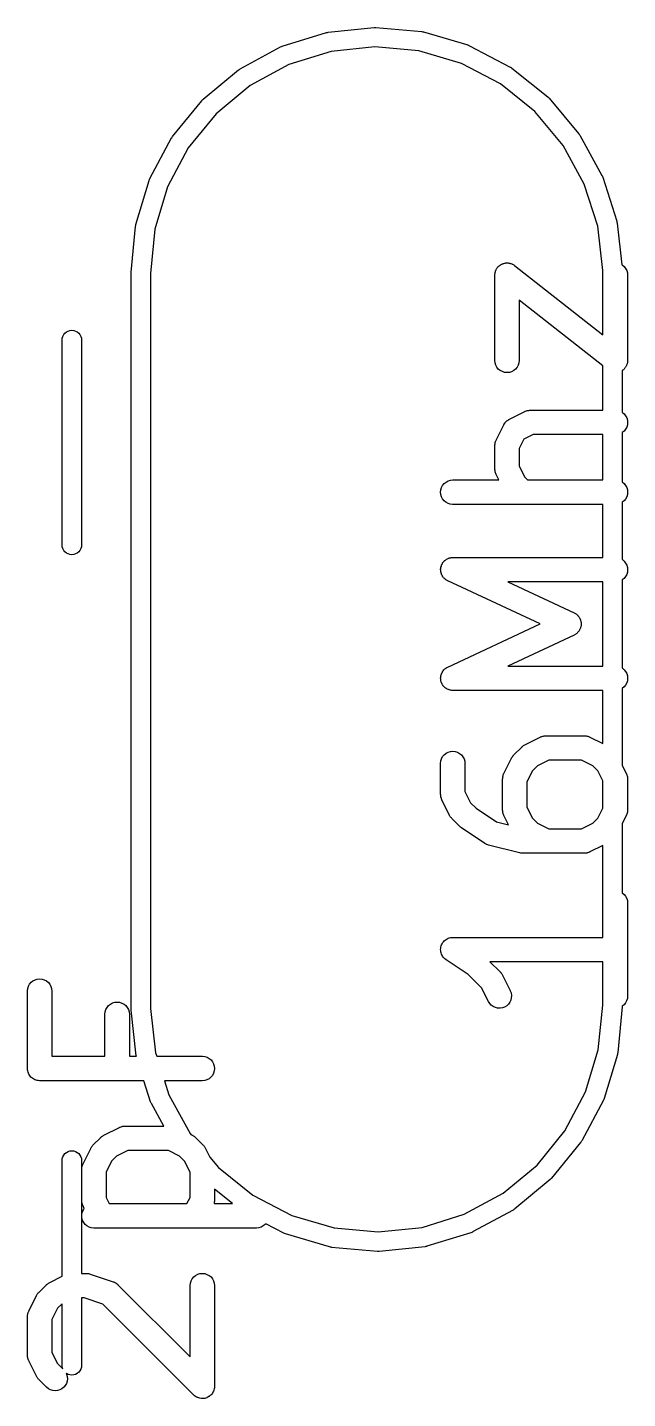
# Model space of a CAD drawing. Extents: x 37.5 to 124, y -108.8 to -35.9.
# Drawn here: x 100.98 to 104.67, y -71.17 to -62.75 of the extents above; entities that cross this region are included whole.
import ezdxf

# ---------------------------------------------------------------- set-up
doc = ezdxf.new("R2010")
doc.units = 0
doc.header["$MEASUREMENT"] = 0
doc.layers.add('BLACK', color=7, linetype='CONTINUOUS')

msp = doc.modelspace()

# ---------------------------------------------------------------- linework, layer by layer
at = {"layer": 'BLACK', "linetype": 'CONTINUOUS'}
for p, q in [((102.826, -62.7779), (103.108, -62.7484)), ((103.108, -62.7484), (103.108, -62.7483)), ((103.108, -62.7483), (103.114, -62.7483)), ((103.114, -62.7483), (103.119, -62.7483)), ((103.119, -62.7483), (103.401, -62.7739)), ((102.544, -62.864), (102.815, -62.7803)), ((102.815, -62.7801), (102.821, -62.779)), ((102.815, -62.7803), (102.815, -62.7801)), ((102.821, -62.779), (102.826, -62.7779)), ((103.401, -62.7739), (103.402, -62.774)), ((103.402, -62.774), (103.407, -62.7751)), ((103.407, -62.7751), (103.413, -62.7761)), ((103.413, -62.7761), (103.684, -62.856)), ((102.285, -63.0031), (102.534, -62.8685)), ((102.534, -62.8681), (102.539, -62.8661)), ((102.534, -62.8685), (102.534, -62.8681)), ((102.539, -62.8661), (102.544, -62.864)), ((102.845, -62.8967), (102.585, -62.9769)), ((103.114, -62.8683), (102.845, -62.8967)), ((103.384, -62.8929), (103.114, -62.8683)), ((103.645, -62.9695), (103.384, -62.8929)), ((103.684, -62.856), (103.685, -62.8563)), ((103.685, -62.8563), (103.69, -62.8584)), ((103.69, -62.8584), (103.695, -62.8604)), ((103.695, -62.8604), (103.946, -62.9915)), ((102.585, -62.9769), (102.347, -63.1059)), ((103.885, -63.0951), (103.645, -62.9695)), ((103.946, -62.9915), (103.947, -62.9919)), ((103.947, -62.9919), (103.951, -62.995)), ((103.951, -62.995), (103.956, -62.9979)), ((103.956, -62.9979), (104.176, -63.1753)), ((102.057, -63.19), (102.275, -63.0097)), ((102.275, -63.0097), (102.276, -63.0091)), ((102.276, -63.0091), (102.28, -63.0062)), ((102.28, -63.0062), (102.285, -63.0031)), ((102.347, -63.1059), (102.138, -63.2788)), ((104.096, -63.2651), (103.885, -63.0951)), ((101.87, -63.4177), (102.049, -63.1984)), ((102.049, -63.1977), (102.053, -63.1939)), ((102.049, -63.1984), (102.049, -63.1977)), ((102.053, -63.1939), (102.057, -63.19)), ((104.176, -63.1753), (104.177, -63.1758)), ((104.177, -63.1758), (104.181, -63.1797)), ((104.181, -63.1797), (104.184, -63.1834)), ((104.184, -63.1834), (104.366, -63.4002)), ((102.138, -63.2788), (101.966, -63.4889)), ((104.271, -63.4729), (104.096, -63.2651)), ((101.864, -63.4267), (101.867, -63.4222)), ((101.867, -63.4222), (101.87, -63.4177)), ((104.366, -63.4002), (104.367, -63.4009)), ((104.367, -63.4009), (104.37, -63.4054)), ((104.37, -63.4054), (104.373, -63.4099)), ((104.373, -63.4099), (104.509, -63.6579)), ((101.73, -63.6773), (101.863, -63.4274)), ((101.966, -63.4889), (101.839, -63.7284)), ((101.863, -63.4274), (101.864, -63.4267)), ((104.401, -63.7105), (104.271, -63.4729)), ((104.509, -63.6579), (104.51, -63.6586)), ((104.51, -63.6586), (104.512, -63.6637)), ((104.512, -63.6637), (104.514, -63.6686)), ((104.514, -63.6686), (104.6, -63.9384)), ((101.644, -63.959), (101.726, -63.6881)), ((101.726, -63.6873), (101.728, -63.6823)), ((101.726, -63.6881), (101.726, -63.6873)), ((101.728, -63.6823), (101.73, -63.6773)), ((101.839, -63.7284), (101.761, -63.9881)), ((104.483, -63.9691), (104.401, -63.7105)), ((101.614, -64.2521), (101.642, -63.9705)), ((101.642, -63.9697), (101.643, -63.9643)), ((101.642, -63.9705), (101.642, -63.9697)), ((101.643, -63.9643), (101.644, -63.959)), ((101.761, -63.9881), (101.734, -64.2609)), ((104.514, -64.2413), (104.483, -63.9691)), ((104.6, -63.9384), (104.6, -63.9392)), ((104.6, -63.9392), (104.601, -63.9445)), ((104.601, -63.9445), (104.602, -63.9498)), ((104.602, -63.9498), (104.631, -64.2057)), ((101.614, -64.2522), (101.614, -64.2521)), ((101.614, -64.2551), (101.614, -64.2522)), ((101.614, -68.7609), (101.614, -64.2551)), ((101.734, -64.2609), (101.734, -68.7577)), ((103.851, -64.2634), (103.852, -64.2589)), ((103.851, -64.2661), (103.851, -64.2634)), ((103.852, -64.2543), (103.853, -64.2517)), ((103.852, -64.2589), (103.852, -64.2543)), ((103.853, -64.2517), (103.854, -64.249)), ((103.854, -64.249), (103.855, -64.2448)), ((103.855, -64.2448), (103.857, -64.2404)), ((103.857, -64.2404), (103.858, -64.238)), ((103.858, -64.238), (103.859, -64.2354)), ((103.859, -64.2354), (103.862, -64.2316)), ((103.862, -64.2316), (103.864, -64.2275)), ((103.864, -64.2275), (103.866, -64.2254)), ((103.866, -64.2254), (103.867, -64.2232)), ((103.867, -64.2232), (103.87, -64.2199)), ((103.87, -64.2199), (103.873, -64.2163)), ((103.873, -64.2163), (103.875, -64.2146)), ((103.875, -64.2146), (103.877, -64.2127)), ((103.877, -64.2127), (103.881, -64.21)), ((103.881, -64.21), (103.885, -64.2071)), ((103.885, -64.2071), (103.887, -64.2059)), ((103.887, -64.2059), (103.889, -64.2043)), ((103.889, -64.2043), (103.894, -64.2025)), ((103.894, -64.2025), (103.898, -64.2004)), ((103.898, -64.2004), (103.9, -64.1996)), ((103.9, -64.1996), (103.903, -64.1985)), ((103.903, -64.1985), (103.907, -64.1975)), ((103.907, -64.1975), (103.912, -64.1962)), ((103.912, -64.1962), (103.914, -64.196)), ((103.914, -64.196), (103.917, -64.1954)), ((103.917, -64.1954), (103.922, -64.1953)), ((103.922, -64.1953), (103.926, -64.1949)), ((103.926, -64.1949), (103.929, -64.1952)), ((103.929, -64.1952), (103.932, -64.1951)), ((103.932, -64.1951), (103.936, -64.196)), ((103.936, -64.196), (103.941, -64.1964)), ((103.941, -64.1964), (103.943, -64.1972)), ((103.943, -64.1972), (103.946, -64.1977)), ((103.946, -64.1977), (103.95, -64.1994)), ((103.95, -64.1994), (103.955, -64.2008)), ((103.955, -64.2008), (103.957, -64.2021)), ((103.957, -64.2021), (103.96, -64.2031)), ((103.96, -64.2031), (103.964, -64.2055)), ((103.964, -64.2055), (103.968, -64.2077)), ((103.968, -64.2077), (103.97, -64.2095)), ((103.97, -64.2095), (103.972, -64.2109)), ((103.972, -64.2109), (104.514, -64.6367)), ((104.514, -64.2583), (104.514, -64.2413)), ((104.514, -64.6367), (104.514, -64.2583)), ((104.631, -64.2057), (104.634, -64.2077)), ((104.634, -64.2077), (104.646, -64.2171)), ((104.646, -64.2171), (104.655, -64.2284)), ((104.655, -64.2284), (104.662, -64.2413)), ((104.662, -64.2413), (104.666, -64.2553)), ((104.666, -64.2553), (104.667, -64.2699)), ((103.851, -64.2689), (103.851, -64.2661)), ((103.851, -64.2699), (103.851, -64.2689)), ((103.851, -64.7937), (103.851, -64.2699)), ((104.667, -64.2699), (104.667, -64.7937)), ((104.514, -64.8275), (104.001, -64.4242)), ((104.001, -64.4242), (104.001, -64.7937)), ((101.19, -64.6661), (101.191, -64.6572)), ((101.19, -65.9299), (101.19, -64.6661)), ((101.191, -64.6572), (101.194, -64.6459)), ((101.194, -64.6459), (101.2, -64.6355)), ((101.2, -64.6355), (101.207, -64.6264)), ((101.207, -64.6264), (101.217, -64.6189)), ((101.217, -64.6189), (101.227, -64.6133)), ((101.227, -64.6133), (101.238, -64.6099)), ((101.238, -64.6099), (101.25, -64.6087)), ((101.25, -64.6087), (101.262, -64.6099)), ((101.262, -64.6099), (101.273, -64.6133)), ((101.273, -64.6133), (101.283, -64.6189)), ((101.283, -64.6189), (101.293, -64.6264)), ((101.293, -64.6264), (101.3, -64.6355)), ((101.3, -64.6355), (101.306, -64.6459)), ((101.306, -64.6459), (101.309, -64.6572)), ((101.309, -64.6572), (101.31, -64.6661)), ((101.31, -64.6661), (101.31, -65.9299)), ((103.852, -64.8083), (103.851, -64.7937)), ((103.856, -64.8223), (103.852, -64.8083)), ((103.863, -64.8352), (103.856, -64.8223)), ((103.872, -64.8466), (103.863, -64.8352)), ((103.884, -64.8559), (103.872, -64.8466)), ((103.978, -64.8473), (103.967, -64.8565)), ((103.988, -64.8361), (103.978, -64.8473)), ((103.995, -64.8233), (103.988, -64.8361)), ((103.999, -64.8093), (103.995, -64.8233)), ((104.001, -64.7948), (103.999, -64.8093)), ((104.001, -64.7937), (104.001, -64.7948)), ((104.514, -65.0997), (104.514, -64.8275)), ((104.637, -64.8536), (104.634, -64.856)), ((104.641, -64.851), (104.637, -64.8536)), ((104.643, -64.849), (104.641, -64.851)), ((104.645, -64.8473), (104.643, -64.849)), ((104.648, -64.8438), (104.645, -64.8473)), ((104.651, -64.8405), (104.648, -64.8438)), ((104.653, -64.8382), (104.651, -64.8405)), ((104.654, -64.8361), (104.653, -64.8382)), ((104.656, -64.832), (104.654, -64.8361)), ((104.659, -64.8282), (104.656, -64.832)), ((104.66, -64.8256), (104.659, -64.8282)), ((104.661, -64.8233), (104.66, -64.8256)), ((104.663, -64.8189), (104.661, -64.8233)), ((104.664, -64.8146), (104.663, -64.8189)), ((104.665, -64.8119), (104.664, -64.8146)), ((104.666, -64.8093), (104.665, -64.8119)), ((104.667, -64.8002), (104.666, -64.8047)), ((104.666, -64.8047), (104.666, -64.8093)), ((104.667, -64.7937), (104.667, -64.7948)), ((104.667, -64.7948), (104.667, -64.7975)), ((104.667, -64.7975), (104.667, -64.8002)), ((103.897, -64.8629), (103.884, -64.8559)), ((103.911, -64.8672), (103.897, -64.8629)), ((103.925, -64.8687), (103.911, -64.8672)), ((103.94, -64.8674), (103.925, -64.8687)), ((103.954, -64.8633), (103.94, -64.8674)), ((103.967, -64.8565), (103.954, -64.8633)), ((104.634, -64.856), (104.634, -65.1124)), ((103.94, -65.1552), (104.035, -65.1076)), ((104.035, -65.1076), (104.036, -65.1071)), ((104.036, -65.1071), (104.038, -65.1064)), ((104.038, -65.1064), (104.04, -65.1053)), ((104.04, -65.1053), (104.045, -65.1038)), ((104.045, -65.1038), (104.05, -65.1021)), ((104.05, -65.1021), (104.052, -65.1017)), ((104.052, -65.1017), (104.054, -65.1011)), ((104.054, -65.1011), (104.059, -65.1006)), ((104.059, -65.1006), (104.064, -65.0998)), ((104.064, -65.0998), (104.066, -65.0999)), ((104.066, -65.0999), (104.069, -65.0997)), ((104.069, -65.0997), (104.514, -65.0997)), ((103.859, -65.284), (103.906, -65.1887)), ((103.906, -65.1887), (103.907, -65.1878)), ((103.907, -65.1878), (103.908, -65.1864)), ((103.908, -65.185), (103.912, -65.1803)), ((103.908, -65.1864), (103.908, -65.185)), ((103.912, -65.1803), (103.915, -65.1755)), ((103.915, -65.1755), (103.916, -65.1744)), ((103.916, -65.1744), (103.917, -65.173)), ((103.917, -65.173), (103.921, -65.1691)), ((103.921, -65.1691), (103.925, -65.165)), ((103.925, -65.165), (103.926, -65.1641)), ((103.926, -65.1641), (103.927, -65.163)), ((103.927, -65.163), (103.932, -65.16)), ((103.932, -65.16), (103.937, -65.1567)), ((103.937, -65.1567), (103.938, -65.1561)), ((103.938, -65.1561), (103.94, -65.1552)), ((104.634, -65.1124), (104.635, -65.1128)), ((104.635, -65.1128), (104.646, -65.1222)), ((104.646, -65.1222), (104.655, -65.1336)), ((104.655, -65.1336), (104.662, -65.1466)), ((104.662, -65.1466), (104.666, -65.1606)), ((104.666, -65.1897), (104.662, -65.2037)), ((104.666, -65.1606), (104.667, -65.1752)), ((104.667, -65.1752), (104.666, -65.1897)), ((104.086, -65.2497), (104.029, -65.2782)), ((104.514, -65.2497), (104.086, -65.2497)), ((104.514, -65.5282), (104.514, -65.2497)), ((104.645, -65.2279), (104.634, -65.237)), ((104.634, -65.237), (104.634, -65.5409)), ((104.655, -65.2166), (104.645, -65.2279)), ((104.662, -65.2037), (104.655, -65.2166)), ((103.851, -65.3121), (103.852, -65.307)), ((103.851, -65.3143), (103.851, -65.3121)), ((103.851, -65.3165), (103.851, -65.3143)), ((103.851, -65.3175), (103.851, -65.3165)), ((103.851, -65.4604), (103.851, -65.3175)), ((103.852, -65.3019), (103.853, -65.2998)), ((103.852, -65.307), (103.852, -65.3019)), ((103.853, -65.2977), (103.855, -65.2929)), ((103.853, -65.2998), (103.853, -65.2977)), ((103.855, -65.2929), (103.857, -65.288)), ((103.857, -65.288), (103.858, -65.286)), ((103.858, -65.286), (103.859, -65.284)), ((104.029, -65.2782), (104.001, -65.3352)), ((104.001, -65.3352), (104.001, -65.4427)), ((104.001, -65.4427), (104.035, -65.5112)), ((103.578, -65.5297), (103.592, -65.5282)), ((103.592, -65.5282), (103.876, -65.5282)), ((103.851, -65.4626), (103.851, -65.4604)), ((103.851, -65.4648), (103.851, -65.4626)), ((103.852, -65.4698), (103.851, -65.4648)), ((103.852, -65.4749), (103.852, -65.4698)), ((103.853, -65.4771), (103.852, -65.4749)), ((103.853, -65.4792), (103.853, -65.4771)), ((103.855, -65.4841), (103.853, -65.4792)), ((103.856, -65.489), (103.855, -65.4841)), ((103.857, -65.4909), (103.856, -65.489)), ((103.858, -65.493), (103.857, -65.4909)), ((103.859, -65.4939), (103.858, -65.493)), ((103.876, -65.5282), (103.859, -65.4939)), ((104.035, -65.5112), (104.052, -65.5282)), ((104.052, -65.5282), (104.514, -65.5282)), ((103.517, -65.6027), (103.519, -65.5882)), ((103.519, -65.6173), (103.517, -65.6027)), ((103.519, -65.5882), (103.523, -65.5742)), ((103.523, -65.5742), (103.53, -65.5613)), ((103.53, -65.5613), (103.54, -65.55)), ((103.54, -65.55), (103.551, -65.5408)), ((103.551, -65.5408), (103.564, -65.5339)), ((103.564, -65.5339), (103.578, -65.5297)), ((104.634, -65.5409), (104.635, -65.5414)), ((104.635, -65.5414), (104.646, -65.5508)), ((104.646, -65.5508), (104.655, -65.5622)), ((104.655, -65.5622), (104.662, -65.5751)), ((104.662, -65.5751), (104.666, -65.5892)), ((104.666, -65.5892), (104.667, -65.6038)), ((104.667, -65.6038), (104.666, -65.6183)), ((103.523, -65.6313), (103.519, -65.6173)), ((103.53, -65.6443), (103.523, -65.6313)), ((103.539, -65.6557), (103.53, -65.6443)), ((103.55, -65.6651), (103.539, -65.6557)), ((103.563, -65.6722), (103.55, -65.6651)), ((103.577, -65.6766), (103.563, -65.6722)), ((103.591, -65.6782), (103.577, -65.6766)), ((103.592, -65.6782), (103.591, -65.6782)), ((104.514, -65.6782), (103.592, -65.6782)), ((104.514, -66.0044), (104.514, -65.6782)), ((104.645, -65.6565), (104.634, -65.6656)), ((104.634, -65.6656), (104.634, -66.0171)), ((104.655, -65.6452), (104.645, -65.6565)), ((104.662, -65.6323), (104.655, -65.6452)), ((104.666, -65.6183), (104.662, -65.6323)), ((101.191, -65.9388), (101.19, -65.9299)), ((101.194, -65.9501), (101.191, -65.9388)), ((101.2, -65.9605), (101.194, -65.9501)), ((101.306, -65.9501), (101.3, -65.9605)), ((101.309, -65.9388), (101.306, -65.9501)), ((101.31, -65.9299), (101.309, -65.9388)), ((101.207, -65.9696), (101.2, -65.9605)), ((101.217, -65.9771), (101.207, -65.9696)), ((101.227, -65.9827), (101.217, -65.9771)), ((101.238, -65.9861), (101.227, -65.9827)), ((101.25, -65.9873), (101.238, -65.9861)), ((101.262, -65.9861), (101.25, -65.9873)), ((101.273, -65.9827), (101.262, -65.9861)), ((101.283, -65.9771), (101.273, -65.9827)), ((101.293, -65.9696), (101.283, -65.9771)), ((101.3, -65.9605), (101.293, -65.9696)), ((103.531, -66.0362), (103.532, -66.0347)), ((103.532, -66.0347), (103.536, -66.0305)), ((103.536, -66.0305), (103.54, -66.0262)), ((103.54, -66.0262), (103.541, -66.0251)), ((103.541, -66.0251), (103.542, -66.0239)), ((103.542, -66.0239), (103.547, -66.0205)), ((103.547, -66.0205), (103.551, -66.017)), ((103.551, -66.017), (103.552, -66.0162)), ((103.552, -66.0162), (103.554, -66.0151)), ((103.554, -66.0151), (103.559, -66.0127)), ((103.559, -66.0127), (103.564, -66.0101)), ((103.564, -66.0101), (103.565, -66.0096)), ((103.565, -66.0096), (103.567, -66.0089)), ((103.567, -66.0089), (103.572, -66.0075)), ((103.572, -66.0075), (103.578, -66.0059)), ((103.578, -66.0059), (103.58, -66.0057)), ((103.58, -66.0057), (103.581, -66.0053)), ((103.581, -66.0053), (103.587, -66.005)), ((103.587, -66.005), (103.592, -66.0044)), ((103.592, -66.0044), (104.514, -66.0044)), ((104.634, -66.0171), (104.635, -66.0175)), ((104.635, -66.0175), (104.646, -66.027)), ((104.646, -66.027), (104.655, -66.0384)), ((103.517, -66.0755), (103.518, -66.0699)), ((103.518, -66.0772), (103.517, -66.0755)), ((103.517, -66.0789), (103.518, -66.0772)), ((103.518, -66.0845), (103.517, -66.0789)), ((103.518, -66.0699), (103.519, -66.0643)), ((103.518, -66.0901), (103.518, -66.0845)), ((103.519, -66.0918), (103.518, -66.0901)), ((103.519, -66.0627), (103.52, -66.061)), ((103.519, -66.0643), (103.519, -66.0627)), ((103.519, -66.0935), (103.519, -66.0918)), ((103.52, -66.0989), (103.519, -66.0935)), ((103.52, -66.061), (103.522, -66.0557)), ((103.522, -66.1043), (103.52, -66.0989)), ((103.522, -66.0557), (103.523, -66.0504)), ((103.522, -66.1059), (103.522, -66.1043)), ((103.523, -66.1075), (103.522, -66.1059)), ((103.523, -66.0504), (103.524, -66.0488)), ((103.525, -66.1125), (103.523, -66.1075)), ((103.524, -66.0488), (103.525, -66.0472)), ((103.525, -66.0472), (103.528, -66.0424)), ((103.528, -66.1176), (103.525, -66.1125)), ((103.528, -66.0424), (103.53, -66.0375)), ((103.529, -66.119), (103.528, -66.1176)), ((103.53, -66.0375), (103.531, -66.0362)), ((104.655, -66.0384), (104.662, -66.0513)), ((104.662, -66.1085), (104.655, -66.1214)), ((104.662, -66.0513), (104.666, -66.0654)), ((104.666, -66.0945), (104.662, -66.1085)), ((104.666, -66.0654), (104.667, -66.08)), ((104.667, -66.08), (104.666, -66.0945)), ((103.53, -66.1205), (103.529, -66.119)), ((103.533, -66.1249), (103.53, -66.1205)), ((103.536, -66.1294), (103.533, -66.1249)), ((103.538, -66.1306), (103.536, -66.1294)), ((103.539, -66.1319), (103.538, -66.1306)), ((103.543, -66.1355), (103.539, -66.1319)), ((103.547, -66.1393), (103.543, -66.1355)), ((103.549, -66.1402), (103.547, -66.1393)), ((103.55, -66.1413), (103.549, -66.1402)), ((103.555, -66.144), (103.55, -66.1413)), ((103.56, -66.1469), (103.555, -66.144)), ((103.561, -66.1474), (103.56, -66.1469)), ((104.129, -66.4128), (103.561, -66.1474)), ((103.93, -66.1544), (104.338, -66.3448)), ((104.514, -66.1544), (103.93, -66.1544)), ((104.514, -66.6711), (104.514, -66.1544)), ((104.645, -66.1326), (104.634, -66.1418)), ((104.634, -66.1418), (104.634, -66.6838)), ((104.655, -66.1214), (104.645, -66.1326)), ((104.338, -66.3448), (104.339, -66.3452)), ((104.339, -66.3452), (104.343, -66.3473)), ((104.343, -66.3473), (104.346, -66.349)), ((104.346, -66.349), (104.349, -66.3511)), ((104.349, -66.3511), (104.352, -66.3529)), ((104.352, -66.3529), (104.355, -66.3555)), ((104.355, -66.3555), (104.358, -66.3579)), ((104.358, -66.3579), (104.36, -66.3605)), ((104.36, -66.3605), (104.363, -66.3628)), ((104.363, -66.3628), (104.365, -66.3659)), ((104.365, -66.3659), (104.367, -66.3689)), ((104.367, -66.3689), (104.369, -66.3718)), ((103.561, -66.6781), (104.129, -66.4128)), ((104.369, -66.4546), (104.367, -66.4575)), ((104.369, -66.3718), (104.371, -66.3746)), ((104.371, -66.4518), (104.369, -66.4546)), ((104.371, -66.3746), (104.373, -66.3782)), ((104.372, -66.4483), (104.371, -66.4518)), ((104.374, -66.445), (104.372, -66.4483)), ((104.373, -66.3782), (104.375, -66.3815)), ((104.376, -66.4417), (104.374, -66.445)), ((104.375, -66.3815), (104.376, -66.3848)), ((104.376, -66.3848), (104.377, -66.3879)), ((104.377, -66.4386), (104.376, -66.4417)), ((104.377, -66.3879), (104.378, -66.3917)), ((104.378, -66.4349), (104.377, -66.4386)), ((104.378, -66.3917), (104.38, -66.3954)), ((104.379, -66.4312), (104.378, -66.4349)), ((104.38, -66.4278), (104.379, -66.4312)), ((104.38, -66.3954), (104.38, -66.3988)), ((104.38, -66.3988), (104.381, -66.4021)), ((104.381, -66.4245), (104.38, -66.4278)), ((104.381, -66.4021), (104.381, -66.406)), ((104.381, -66.406), (104.382, -66.4099)), ((104.382, -66.4099), (104.381, -66.4133)), ((104.381, -66.4133), (104.382, -66.4167)), ((104.382, -66.4167), (104.381, -66.4206)), ((104.381, -66.4206), (104.381, -66.4245)), ((104.338, -66.4807), (103.93, -66.6711)), ((104.342, -66.4787), (104.338, -66.4807)), ((104.345, -66.4771), (104.342, -66.4787)), ((104.348, -66.475), (104.345, -66.4771)), ((104.351, -66.4733), (104.348, -66.475)), ((104.354, -66.4707), (104.351, -66.4733)), ((104.357, -66.4683), (104.354, -66.4707)), ((104.359, -66.4658), (104.357, -66.4683)), ((104.362, -66.4635), (104.359, -66.4658)), ((104.364, -66.4604), (104.362, -66.4635)), ((104.367, -66.4575), (104.364, -66.4604)), ((103.526, -66.7121), (103.528, -66.707)), ((103.528, -66.707), (103.529, -66.7057)), ((103.529, -66.7057), (103.53, -66.7042)), ((103.53, -66.7042), (103.534, -66.6998)), ((103.534, -66.6998), (103.537, -66.6953)), ((103.537, -66.6953), (103.538, -66.6942)), ((103.538, -66.6942), (103.54, -66.6929)), ((103.54, -66.6929), (103.544, -66.6893)), ((103.544, -66.6893), (103.548, -66.6856)), ((103.548, -66.6856), (103.55, -66.6847)), ((103.55, -66.6847), (103.551, -66.6836)), ((103.551, -66.6836), (103.556, -66.681)), ((103.556, -66.681), (103.561, -66.6781)), ((103.93, -66.6711), (104.514, -66.6711)), ((104.634, -66.6838), (104.635, -66.6842)), ((104.635, -66.6842), (104.646, -66.6936)), ((104.646, -66.6936), (104.655, -66.705)), ((104.655, -66.705), (104.662, -66.718)), ((103.517, -66.7456), (103.518, -66.74)), ((103.518, -66.7473), (103.517, -66.7456)), ((103.517, -66.749), (103.518, -66.7473)), ((103.518, -66.7546), (103.517, -66.749)), ((103.518, -66.7344), (103.519, -66.7327)), ((103.518, -66.74), (103.518, -66.7344)), ((103.519, -66.7601), (103.518, -66.7546)), ((103.519, -66.731), (103.521, -66.7257)), ((103.519, -66.7327), (103.519, -66.731)), ((103.519, -66.7618), (103.519, -66.7601)), ((103.519, -66.7635), (103.519, -66.7618)), ((103.521, -66.7688), (103.519, -66.7635)), ((103.521, -66.7257), (103.522, -66.7202)), ((103.523, -66.7742), (103.521, -66.7688)), ((103.522, -66.7202), (103.523, -66.7187)), ((103.523, -66.717), (103.526, -66.7121)), ((103.523, -66.7187), (103.523, -66.717)), ((103.524, -66.7757), (103.523, -66.7742)), ((103.524, -66.7773), (103.524, -66.7757)), ((103.527, -66.7822), (103.524, -66.7773)), ((103.53, -66.7872), (103.527, -66.7822)), ((103.531, -66.7885), (103.53, -66.7872)), ((103.532, -66.79), (103.531, -66.7885)), ((103.535, -66.7942), (103.532, -66.79)), ((104.655, -66.788), (104.645, -66.7993)), ((104.662, -66.7752), (104.655, -66.788)), ((104.662, -66.718), (104.666, -66.732)), ((104.666, -66.7612), (104.662, -66.7752)), ((104.666, -66.732), (104.667, -66.7466)), ((104.667, -66.7466), (104.666, -66.7612)), ((103.539, -66.7986), (103.535, -66.7942)), ((103.54, -66.7997), (103.539, -66.7986)), ((103.541, -66.801), (103.54, -66.7997)), ((103.546, -66.8044), (103.541, -66.801)), ((103.55, -66.808), (103.546, -66.8044)), ((103.552, -66.8088), (103.55, -66.808)), ((103.553, -66.8098), (103.552, -66.8088)), ((103.558, -66.8123), (103.553, -66.8098)), ((103.563, -66.815), (103.558, -66.8123)), ((103.564, -66.8156), (103.563, -66.815)), ((103.566, -66.8163), (103.564, -66.8156)), ((103.571, -66.8178), (103.566, -66.8163)), ((103.577, -66.8195), (103.571, -66.8178)), ((103.578, -66.8196), (103.577, -66.8195)), ((103.58, -66.8201), (103.578, -66.8196)), ((103.586, -66.8205), (103.58, -66.8201)), ((103.591, -66.8211), (103.586, -66.8205)), ((103.592, -66.8211), (103.591, -66.8211)), ((104.514, -66.8211), (103.592, -66.8211)), ((104.514, -67.1469), (104.514, -66.8211)), ((104.645, -66.7993), (104.634, -66.8085)), ((104.634, -66.8085), (104.634, -67.2807)), ((104.035, -67.1552), (104.13, -67.1076)), ((104.13, -67.1076), (104.131, -67.1071)), ((104.131, -67.1071), (104.133, -67.1064)), ((104.133, -67.1064), (104.135, -67.1053)), ((104.135, -67.1053), (104.14, -67.1038)), ((104.14, -67.1038), (104.145, -67.1021)), ((104.145, -67.1021), (104.147, -67.1017)), ((104.147, -67.1017), (104.149, -67.1011)), ((104.149, -67.1011), (104.154, -67.1006)), ((104.154, -67.1006), (104.159, -67.0998)), ((104.159, -67.0998), (104.162, -67.0999)), ((104.162, -67.0999), (104.164, -67.0997)), ((104.164, -67.0997), (104.402, -67.0997)), ((104.402, -67.0997), (104.403, -67.0997)), ((104.403, -67.0997), (104.405, -67.0999)), ((104.405, -67.0999), (104.407, -67.0999)), ((104.407, -67.0999), (104.412, -67.1007)), ((104.412, -67.1007), (104.417, -67.1013)), ((104.417, -67.1013), (104.42, -67.102)), ((104.42, -67.102), (104.422, -67.1023)), ((104.422, -67.1023), (104.427, -67.1042)), ((104.427, -67.1042), (104.431, -67.1057)), ((104.431, -67.1057), (104.433, -67.1068)), ((104.433, -67.1068), (104.435, -67.1076)), ((104.435, -67.1076), (104.514, -67.1469)), ((103.54, -67.2163), (103.551, -67.2071)), ((103.551, -67.2071), (103.564, -67.2004)), ((103.564, -67.2004), (103.578, -67.1962)), ((103.578, -67.1962), (103.593, -67.1949)), ((103.593, -67.1949), (103.607, -67.1964)), ((103.607, -67.1964), (103.621, -67.2008)), ((103.621, -67.2008), (103.634, -67.2077)), ((103.634, -67.2077), (103.646, -67.2171)), ((103.968, -67.2169), (104.016, -67.1693)), ((104.016, -67.1685), (104.02, -67.1659)), ((104.016, -67.1693), (104.016, -67.1685)), ((104.02, -67.1659), (104.023, -67.163)), ((104.023, -67.163), (104.025, -67.1613)), ((104.025, -67.1613), (104.028, -67.1594)), ((104.028, -67.1594), (104.031, -67.1574)), ((104.031, -67.1574), (104.035, -67.1552)), ((103.517, -67.2689), (103.519, -67.2543)), ((103.517, -67.2699), (103.517, -67.2689)), ((103.517, -67.4604), (103.517, -67.2699)), ((103.519, -67.2543), (103.523, -67.2404)), ((103.523, -67.2404), (103.53, -67.2275)), ((103.53, -67.2275), (103.54, -67.2163)), ((103.646, -67.2171), (103.655, -67.2284)), ((103.655, -67.2284), (103.662, -67.2413)), ((103.662, -67.2413), (103.666, -67.2553)), ((103.666, -67.2553), (103.667, -67.2699)), ((103.667, -67.2699), (103.667, -67.4427)), ((103.906, -67.3316), (103.954, -67.2364)), ((103.954, -67.2354), (103.957, -67.2319)), ((103.954, -67.2364), (103.954, -67.2354)), ((103.957, -67.2319), (103.959, -67.2282)), ((103.959, -67.2282), (103.961, -67.2258)), ((103.961, -67.2258), (103.962, -67.2231)), ((103.962, -67.2231), (103.965, -67.2201)), ((103.965, -67.2201), (103.968, -67.2169)), ((104.113, -67.2839), (104.083, -67.3143)), ((104.182, -67.2497), (104.113, -67.2839)), ((104.384, -67.2497), (104.182, -67.2497)), ((104.453, -67.2839), (104.384, -67.2497)), ((104.483, -67.3143), (104.453, -67.2839)), ((104.634, -67.2807), (104.659, -67.3316)), ((103.898, -67.3641), (103.899, -67.3619)), ((103.898, -67.3651), (103.898, -67.3641)), ((103.898, -67.5556), (103.898, -67.3651)), ((103.899, -67.3546), (103.9, -67.3495)), ((103.899, -67.3597), (103.899, -67.3546)), ((103.899, -67.3619), (103.899, -67.3597)), ((103.9, -67.3495), (103.901, -67.3474)), ((103.901, -67.3453), (103.903, -67.3405)), ((103.901, -67.3474), (103.901, -67.3453)), ((103.903, -67.3405), (103.904, -67.3356)), ((103.904, -67.3356), (103.905, -67.3337)), ((103.905, -67.3337), (103.906, -67.3316)), ((104.083, -67.3143), (104.048, -67.3828)), ((104.514, -67.3761), (104.483, -67.3143)), ((104.514, -67.5447), (104.514, -67.3761)), ((104.659, -67.3316), (104.66, -67.3325)), ((104.66, -67.3325), (104.661, -67.3346)), ((104.661, -67.3346), (104.662, -67.3366)), ((104.662, -67.3366), (104.663, -67.3415)), ((104.663, -67.3415), (104.665, -67.3463)), ((104.665, -67.3463), (104.665, -67.3485)), ((104.665, -67.3485), (104.666, -67.3506)), ((104.666, -67.3506), (104.666, -67.3557)), ((104.666, -67.3557), (104.667, -67.3607)), ((104.667, -67.3607), (104.667, -67.3629)), ((104.667, -67.3629), (104.667, -67.3651)), ((104.667, -67.3651), (104.667, -67.5556)), ((103.518, -67.4626), (103.517, -67.4604)), ((103.518, -67.4648), (103.518, -67.4626)), ((103.518, -67.4698), (103.518, -67.4648)), ((103.667, -67.4427), (103.702, -67.5112)), ((104.048, -67.3828), (104.048, -67.5379)), ((103.519, -67.4749), (103.518, -67.4698)), ((103.519, -67.4771), (103.519, -67.4749)), ((103.52, -67.4792), (103.519, -67.4771)), ((103.522, -67.484), (103.52, -67.4792)), ((103.523, -67.489), (103.522, -67.484)), ((103.524, -67.4909), (103.523, -67.489)), ((103.525, -67.493), (103.524, -67.4909)), ((103.525, -67.4939), (103.525, -67.493)), ((103.573, -67.5892), (103.525, -67.4939)), ((103.702, -67.5112), (103.735, -67.545)), ((103.735, -67.545), (103.861, -67.6289)), ((104.048, -67.5379), (104.083, -67.6064)), ((104.483, -67.6064), (104.514, -67.5447)), ((103.575, -67.5927), (103.573, -67.5892)), ((103.577, -67.5965), (103.575, -67.5927)), ((103.579, -67.5989), (103.577, -67.5965)), ((103.581, -67.6016), (103.579, -67.5989)), ((103.584, -67.6046), (103.581, -67.6016)), ((103.586, -67.6079), (103.584, -67.6046)), ((103.587, -67.6087), (103.586, -67.6079)), ((103.635, -67.6563), (103.587, -67.6087)), ((103.861, -67.6289), (103.935, -67.6474)), ((103.899, -67.5578), (103.898, -67.5556)), ((103.898, -67.56), (103.899, -67.5578)), ((103.899, -67.5651), (103.898, -67.56)), ((103.9, -67.5702), (103.899, -67.5651)), ((103.9, -67.5723), (103.9, -67.5702)), ((103.901, -67.5745), (103.9, -67.5723)), ((103.903, -67.5793), (103.901, -67.5745)), ((103.904, -67.5842), (103.903, -67.5793)), ((103.905, -67.5861), (103.904, -67.5842)), ((103.906, -67.5882), (103.905, -67.5861)), ((103.906, -67.5892), (103.906, -67.5882)), ((103.935, -67.6474), (103.906, -67.5892)), ((104.083, -67.6064), (104.113, -67.6368)), ((104.453, -67.6368), (104.483, -67.6064)), ((104.659, -67.5892), (104.634, -67.6401)), ((104.66, -67.5871), (104.659, -67.5892)), ((104.661, -67.5852), (104.66, -67.5871)), ((104.663, -67.5803), (104.661, -67.5852)), ((104.665, -67.5755), (104.663, -67.5803)), ((104.666, -67.5712), (104.665, -67.5733)), ((104.665, -67.5733), (104.665, -67.5755)), ((104.667, -67.5611), (104.666, -67.5661)), ((104.666, -67.5661), (104.666, -67.5712)), ((104.667, -67.5556), (104.667, -67.5567)), ((104.667, -67.5567), (104.667, -67.5589)), ((104.667, -67.5589), (104.667, -67.5611)), ((103.64, -67.6606), (103.635, -67.6563)), ((103.645, -67.6651), (103.64, -67.6606)), ((103.646, -67.6656), (103.645, -67.6651)), ((103.789, -67.7609), (103.646, -67.6656)), ((103.646, -67.6656), (103.646, -67.6656)), ((103.646, -67.6656), (103.646, -67.6656)), ((103.646, -67.6656), (103.646, -67.6656)), ((104.113, -67.6368), (104.182, -67.6711)), ((104.182, -67.6711), (104.384, -67.6711)), ((104.384, -67.6711), (104.453, -67.6368)), ((104.634, -67.6401), (104.634, -68.0647)), ((103.793, -67.7632), (103.789, -67.7609)), ((103.798, -67.7659), (103.793, -67.7632)), ((103.8, -67.7667), (103.798, -67.7659)), ((103.802, -67.7678), (103.8, -67.7667)), ((103.807, -67.7692), (103.802, -67.7678)), ((103.811, -67.771), (103.807, -67.7692)), ((103.812, -67.7712), (103.811, -67.771)), ((104.003, -67.8189), (103.812, -67.7712)), ((104.514, -67.7739), (104.435, -67.8132)), ((104.514, -68.3378), (104.514, -67.7739)), ((104.004, -67.8191), (104.003, -67.8189)), ((104.005, -67.8195), (104.004, -67.8191)), ((104.011, -67.8201), (104.005, -67.8195)), ((104.017, -67.821), (104.011, -67.8201)), ((104.019, -67.8209), (104.017, -67.821)), ((104.02, -67.8211), (104.019, -67.8209)), ((104.021, -67.8211), (104.02, -67.8211)), ((104.402, -67.8211), (104.021, -67.8211)), ((104.404, -67.8209), (104.402, -67.8211)), ((104.406, -67.821), (104.404, -67.8209)), ((104.411, -67.8202), (104.406, -67.821)), ((104.416, -67.8197), (104.411, -67.8202)), ((104.419, -67.819), (104.416, -67.8197)), ((104.421, -67.8187), (104.419, -67.819)), ((104.426, -67.8169), (104.421, -67.8187)), ((104.43, -67.8154), (104.426, -67.8169)), ((104.432, -67.8144), (104.43, -67.8154)), ((104.435, -67.8136), (104.432, -67.8144)), ((104.435, -67.8132), (104.435, -67.8136)), ((104.634, -68.0647), (104.634, -68.0649)), ((104.634, -68.0649), (104.646, -68.0742)), ((104.646, -68.0742), (104.655, -68.0855)), ((104.655, -68.0855), (104.662, -68.0985)), ((104.662, -68.0985), (104.666, -68.1125)), ((104.666, -68.1125), (104.667, -68.127)), ((104.667, -68.127), (104.667, -68.6985)), ((103.519, -68.3976), (103.521, -68.3905)), ((103.521, -68.3905), (103.523, -68.3837)), ((103.523, -68.3836), (103.527, -68.3772)), ((103.523, -68.3837), (103.523, -68.3836)), ((103.523, -68.3836), (103.523, -68.3836)), ((103.527, -68.3772), (103.53, -68.3708)), ((103.53, -68.3707), (103.535, -68.3652)), ((103.53, -68.3708), (103.53, -68.3707)), ((103.53, -68.3708), (103.53, -68.3708)), ((103.535, -68.3652), (103.54, -68.3595)), ((103.54, -68.3595), (103.545, -68.3547)), ((103.54, -68.3595), (103.54, -68.3595)), ((103.54, -68.3595), (103.54, -68.3595)), ((103.545, -68.3547), (103.551, -68.3503)), ((103.551, -68.3502), (103.558, -68.3466)), ((103.551, -68.3503), (103.551, -68.3502)), ((103.551, -68.3503), (103.551, -68.3503)), ((103.558, -68.3466), (103.564, -68.3434)), ((103.564, -68.3434), (103.571, -68.3412)), ((103.564, -68.3434), (103.564, -68.3434)), ((103.564, -68.3434), (103.564, -68.3434)), ((103.571, -68.3412), (103.578, -68.3392)), ((103.578, -68.3392), (103.585, -68.3385)), ((103.578, -68.3392), (103.578, -68.3392)), ((103.578, -68.3392), (103.578, -68.3392)), ((103.585, -68.3385), (103.592, -68.3378)), ((103.592, -68.3378), (104.514, -68.3378)), ((103.517, -68.4121), (103.518, -68.405)), ((103.517, -68.4122), (103.517, -68.4121)), ((103.518, -68.4198), (103.517, -68.4122)), ((103.517, -68.4122), (103.517, -68.4122)), ((103.518, -68.405), (103.519, -68.3977)), ((103.519, -68.4267), (103.518, -68.4198)), ((103.519, -68.3977), (103.519, -68.3976)), ((103.519, -68.3976), (103.519, -68.3976)), ((103.519, -68.4268), (103.519, -68.4267)), ((103.521, -68.4338), (103.519, -68.4268)), ((103.519, -68.4268), (103.519, -68.4268)), ((103.523, -68.4407), (103.521, -68.4338)), ((103.523, -68.4408), (103.523, -68.4407)), ((103.523, -68.4409), (103.523, -68.4408)), ((103.526, -68.4469), (103.523, -68.4409)), ((103.53, -68.4537), (103.526, -68.4469)), ((103.53, -68.4538), (103.53, -68.4537)), ((103.534, -68.4593), (103.53, -68.4538)), ((103.53, -68.4538), (103.53, -68.4538)), ((103.539, -68.4652), (103.534, -68.4593)), ((103.544, -68.4699), (103.539, -68.4652)), ((103.539, -68.4652), (103.539, -68.4652)), ((103.539, -68.4652), (103.539, -68.4652)), ((103.55, -68.4746), (103.544, -68.4699)), ((103.55, -68.4747), (103.55, -68.4746)), ((103.55, -68.4746), (103.55, -68.4746)), ((103.55, -68.4746), (103.55, -68.4746)), ((103.551, -68.4752), (103.55, -68.4747)), ((103.687, -68.5663), (103.551, -68.4752)), ((104.514, -68.4878), (103.821, -68.4878)), ((103.821, -68.4878), (103.884, -68.5502)), ((103.884, -68.5502), (103.884, -68.551)), ((103.884, -68.551), (103.887, -68.5542)), ((103.887, -68.5542), (103.89, -68.5573)), ((103.89, -68.5573), (103.891, -68.56)), ((103.891, -68.56), (103.893, -68.5624)), ((104.514, -68.755), (104.514, -68.4878)), ((100.979, -68.6519), (100.983, -68.638)), ((100.983, -68.638), (100.99, -68.6251)), ((100.99, -68.6251), (101, -68.6139)), ((101, -68.6139), (101.011, -68.6048)), ((101.011, -68.6048), (101.024, -68.598)), ((101.024, -68.598), (101.038, -68.5939)), ((101.038, -68.5939), (101.053, -68.5925)), ((101.053, -68.5925), (101.067, -68.5941)), ((101.067, -68.5941), (101.081, -68.5984)), ((101.081, -68.5984), (101.094, -68.6053)), ((101.094, -68.6053), (101.106, -68.6147)), ((101.106, -68.6147), (101.115, -68.626)), ((101.115, -68.626), (101.122, -68.6389)), ((101.122, -68.6389), (101.126, -68.653)), ((103.769, -68.6477), (103.687, -68.5663)), ((103.893, -68.5624), (103.895, -68.5661)), ((103.895, -68.5661), (103.898, -68.5697)), ((103.898, -68.5697), (103.945, -68.6649)), ((100.977, -68.6665), (100.979, -68.6519)), ((100.977, -68.6675), (100.977, -68.6665)), ((100.977, -69.1437), (100.977, -68.6675)), ((101.126, -68.653), (101.127, -68.6675)), ((101.127, -68.6675), (101.127, -69.0687)), ((103.811, -68.732), (103.769, -68.6477)), ((103.949, -68.7229), (103.943, -68.7362)), ((103.945, -68.6649), (103.946, -68.6659)), ((103.946, -68.6659), (103.951, -68.6796)), ((103.952, -68.7087), (103.949, -68.7229)), ((103.951, -68.6796), (103.953, -68.6941)), ((103.953, -68.6941), (103.952, -68.7087)), ((104.661, -68.728), (104.654, -68.7408)), ((104.666, -68.7141), (104.661, -68.728)), ((104.667, -68.6995), (104.666, -68.7141)), ((104.667, -68.6985), (104.667, -68.6995)), ((101.454, -68.8093), (101.455, -68.7948)), ((101.454, -68.8104), (101.454, -68.8093)), ((101.454, -69.0687), (101.454, -68.8104)), ((101.455, -68.7948), (101.46, -68.7808)), ((101.46, -68.7808), (101.467, -68.768)), ((101.467, -68.768), (101.476, -68.7568)), ((101.476, -68.7568), (101.488, -68.7476)), ((101.488, -68.7476), (101.5, -68.7408)), ((101.5, -68.7408), (101.515, -68.7367)), ((101.515, -68.7367), (101.529, -68.7354)), ((101.529, -68.7354), (101.544, -68.7369)), ((101.544, -68.7369), (101.558, -68.7412)), ((101.558, -68.7412), (101.571, -68.7482)), ((101.571, -68.7482), (101.582, -68.7575)), ((101.582, -68.7575), (101.591, -68.7689)), ((101.591, -68.7689), (101.598, -68.7818)), ((101.598, -68.7818), (101.602, -68.7958)), ((101.602, -68.7958), (101.604, -68.8104)), ((101.604, -68.8104), (101.604, -69.0687)), ((101.614, -68.7611), (101.614, -68.7609)), ((101.614, -68.7787), (101.614, -68.7611)), ((101.614, -68.7814), (101.614, -68.7787)), ((101.614, -68.7841), (101.614, -68.7814)), ((101.615, -68.7849), (101.614, -68.7841)), ((101.646, -69.0662), (101.615, -68.7849)), ((101.734, -68.7577), (101.734, -68.7747)), ((101.734, -68.7747), (101.765, -69.0469)), ((103.819, -68.7444), (103.811, -68.732)), ((103.829, -68.755), (103.819, -68.7444)), ((103.841, -68.7635), (103.829, -68.755)), ((103.854, -68.7695), (103.841, -68.7635)), ((103.868, -68.7728), (103.854, -68.7695)), ((103.883, -68.7733), (103.868, -68.7728)), ((103.897, -68.7709), (103.883, -68.7733)), ((103.911, -68.7658), (103.897, -68.7709)), ((103.924, -68.7581), (103.911, -68.7658)), ((103.934, -68.7481), (103.924, -68.7581)), ((103.943, -68.7362), (103.934, -68.7481)), ((104.487, -69.0279), (104.514, -68.755)), ((104.634, -68.7639), (104.606, -69.0455)), ((104.645, -68.7521), (104.634, -68.7608)), ((104.634, -68.7608), (104.634, -68.7609)), ((104.634, -68.7609), (104.634, -68.7639)), ((104.634, -68.7639), (104.634, -68.7639)), ((104.654, -68.7408), (104.645, -68.7521)), ((101.647, -69.0687), (101.646, -69.0662)), ((101.765, -69.0469), (101.772, -69.0687)), ((104.409, -69.2876), (104.487, -69.0279)), ((104.604, -69.057), (104.522, -69.3279)), ((104.605, -69.0517), (104.604, -69.057)), ((104.606, -69.0463), (104.605, -69.0517)), ((104.606, -69.0455), (104.606, -69.0463)), ((100.978, -69.1507), (100.977, -69.1437)), ((100.979, -69.1578), (100.978, -69.1507)), ((101.127, -69.0687), (101.454, -69.0687)), ((101.604, -69.0687), (101.647, -69.0687)), ((101.772, -69.0687), (102.052, -69.0687)), ((102.052, -69.0687), (102.053, -69.0687)), ((102.053, -69.0687), (102.068, -69.0704)), ((102.068, -69.0704), (102.082, -69.0748)), ((102.082, -69.0748), (102.095, -69.0818)), ((102.095, -69.0818), (102.106, -69.0912)), ((102.106, -69.0912), (102.115, -69.1026)), ((102.115, -69.1026), (102.122, -69.1156)), ((102.122, -69.1156), (102.126, -69.1297)), ((102.126, -69.1297), (102.127, -69.1442)), ((102.127, -69.1442), (102.126, -69.1588)), ((100.979, -69.158), (100.979, -69.1578)), ((100.979, -69.1583), (100.979, -69.158)), ((100.981, -69.165), (100.979, -69.1583)), ((100.983, -69.1718), (100.981, -69.165)), ((100.983, -69.172), (100.983, -69.1718)), ((100.983, -69.1723), (100.983, -69.172)), ((100.986, -69.1785), (100.983, -69.1723)), ((100.99, -69.1848), (100.986, -69.1785)), ((100.99, -69.185), (100.99, -69.1848)), ((100.99, -69.1852), (100.99, -69.185)), ((100.994, -69.1907), (100.99, -69.1852)), ((100.999, -69.1962), (100.994, -69.1907)), ((100.999, -69.1964), (100.999, -69.1962)), ((100.999, -69.1966), (100.999, -69.1964)), ((101.005, -69.201), (100.999, -69.1966)), ((101.01, -69.2056), (101.005, -69.201)), ((101.01, -69.2057), (101.01, -69.2056)), ((101.01, -69.2059), (101.01, -69.2057)), ((101.017, -69.2092), (101.01, -69.2059)), ((101.023, -69.2126), (101.017, -69.2092)), ((101.023, -69.2127), (101.023, -69.2126)), ((101.023, -69.2129), (101.023, -69.2127)), ((101.03, -69.215), (101.023, -69.2129)), ((101.037, -69.2171), (101.03, -69.215)), ((101.037, -69.2172), (101.037, -69.2171)), ((101.037, -69.2171), (101.037, -69.2171)), ((101.044, -69.2179), (101.037, -69.2172)), ((101.051, -69.2187), (101.044, -69.2179)), ((101.052, -69.2187), (101.051, -69.2187)), ((101.693, -69.2187), (101.052, -69.2187)), ((101.052, -69.2187), (101.052, -69.2187)), ((101.052, -69.2187), (101.052, -69.2187)), ((101.052, -69.2187), (101.052, -69.2187)), ((101.734, -69.3474), (101.693, -69.2187)), ((102.052, -69.2187), (101.819, -69.2187)), ((101.819, -69.2187), (101.847, -69.3055)), ((102.067, -69.2173), (102.052, -69.2187)), ((102.081, -69.2131), (102.067, -69.2173)), ((102.094, -69.2062), (102.081, -69.2131)), ((102.105, -69.1969), (102.094, -69.2062)), ((102.115, -69.1857), (102.105, -69.1969)), ((102.122, -69.1728), (102.115, -69.1857)), ((102.126, -69.1588), (102.122, -69.1728)), ((101.847, -69.3055), (101.977, -69.5431)), ((104.282, -69.5271), (104.409, -69.2876)), ((101.736, -69.3523), (101.734, -69.3474)), ((101.738, -69.3574), (101.736, -69.3523)), ((101.739, -69.3581), (101.738, -69.3574)), ((101.815, -69.4973), (101.739, -69.3581)), ((104.518, -69.3387), (104.385, -69.5886)), ((104.52, -69.3337), (104.518, -69.3387)), ((104.522, -69.3287), (104.52, -69.3337)), ((104.522, -69.3279), (104.522, -69.3287)), ((101.38, -69.6145), (101.428, -69.5669)), ((101.428, -69.5669), (101.429, -69.5661)), ((101.429, -69.5661), (101.432, -69.5635)), ((101.432, -69.5635), (101.435, -69.5606)), ((101.435, -69.5606), (101.438, -69.5589)), ((101.438, -69.5589), (101.44, -69.557)), ((101.44, -69.557), (101.444, -69.5551)), ((101.444, -69.5551), (101.447, -69.5528)), ((101.447, -69.5528), (101.543, -69.5052)), ((101.543, -69.5052), (101.544, -69.5047)), ((101.544, -69.5047), (101.546, -69.504)), ((101.546, -69.504), (101.548, -69.5029)), ((101.548, -69.5029), (101.553, -69.5015)), ((101.553, -69.5015), (101.557, -69.4997)), ((101.557, -69.4997), (101.56, -69.4994)), ((101.56, -69.4994), (101.562, -69.4987)), ((101.562, -69.4987), (101.567, -69.4982)), ((101.567, -69.4982), (101.572, -69.4974)), ((101.572, -69.4974), (101.574, -69.4975)), ((101.574, -69.4975), (101.576, -69.4973)), ((101.576, -69.4973), (101.815, -69.4973)), ((101.977, -69.5431), (101.982, -69.5483)), ((101.982, -69.5483), (101.991, -69.5528)), ((101.991, -69.5528), (101.992, -69.5533)), ((101.992, -69.5533), (101.995, -69.5556)), ((101.995, -69.5556), (101.999, -69.5576)), ((101.999, -69.5576), (102.001, -69.5596)), ((102.001, -69.5596), (102.004, -69.5613)), ((102.004, -69.5613), (102.007, -69.5642)), ((102.007, -69.5642), (102.01, -69.5669)), ((102.01, -69.5669), (102.058, -69.6145)), ((104.11, -69.7372), (104.282, -69.5271)), ((101.217, -69.6589), (101.227, -69.6533)), ((101.227, -69.6533), (101.238, -69.6499)), ((101.238, -69.6499), (101.25, -69.6487)), ((101.25, -69.6487), (101.262, -69.6499)), ((101.262, -69.6499), (101.273, -69.6533)), ((101.273, -69.6533), (101.283, -69.6589)), ((101.319, -69.7292), (101.366, -69.634)), ((101.366, -69.634), (101.367, -69.633)), ((101.367, -69.633), (101.369, -69.6295)), ((101.369, -69.6295), (101.371, -69.6258)), ((101.371, -69.6258), (101.373, -69.6234)), ((101.373, -69.6234), (101.375, -69.6208)), ((101.375, -69.6208), (101.378, -69.6177)), ((101.378, -69.6177), (101.38, -69.6145)), ((101.594, -69.6473), (101.525, -69.6815)), ((101.844, -69.6473), (101.594, -69.6473)), ((101.913, -69.6815), (101.844, -69.6473)), ((102.058, -69.6145), (102.059, -69.6152)), ((102.059, -69.6152), (102.061, -69.6185)), ((102.061, -69.6185), (102.064, -69.6216)), ((102.064, -69.6216), (102.066, -69.6242)), ((102.066, -69.6242), (102.068, -69.6267)), ((102.068, -69.6267), (102.07, -69.6304)), ((102.07, -69.6304), (102.072, -69.634)), ((102.072, -69.634), (102.099, -69.6879)), ((104.378, -69.5983), (104.199, -69.8176)), ((104.381, -69.5939), (104.378, -69.5983)), ((104.384, -69.5893), (104.381, -69.5939)), ((104.385, -69.5886), (104.384, -69.5893)), ((101.19, -69.7061), (101.191, -69.6972)), ((101.19, -70.4196), (101.19, -69.7061)), ((101.191, -69.6972), (101.194, -69.6859)), ((101.194, -69.6859), (101.2, -69.6755)), ((101.2, -69.6755), (101.207, -69.6664)), ((101.207, -69.6664), (101.217, -69.6589)), ((101.283, -69.6589), (101.293, -69.6664)), ((101.293, -69.6664), (101.3, -69.6755)), ((101.3, -69.6755), (101.306, -69.6859)), ((101.306, -69.6859), (101.309, -69.6972)), ((101.309, -69.6972), (101.31, -69.7061)), ((101.31, -69.7061), (101.31, -70.402)), ((101.313, -69.7429), (101.315, -69.7381)), ((101.315, -69.7381), (101.317, -69.7332)), ((101.317, -69.7332), (101.318, -69.7313)), ((101.318, -69.7313), (101.319, -69.7292)), ((101.495, -69.712), (101.461, -69.7805)), ((101.525, -69.6815), (101.495, -69.712)), ((101.943, -69.712), (101.913, -69.6815)), ((101.977, -69.7805), (101.943, -69.712)), ((102.099, -69.6879), (102.152, -69.7509)), ((103.901, -69.9101), (104.11, -69.7372)), ((101.311, -69.7573), (101.312, -69.7523)), ((101.311, -69.7595), (101.311, -69.7573)), ((101.311, -69.7617), (101.311, -69.7595)), ((101.311, -69.7628), (101.311, -69.7617)), ((101.311, -69.9532), (101.311, -69.7628)), ((101.312, -69.7472), (101.313, -69.7451)), ((101.312, -69.7523), (101.312, -69.7472)), ((101.313, -69.7451), (101.313, -69.7429)), ((101.461, -69.7805), (101.461, -69.9355)), ((101.977, -69.9355), (101.977, -69.7805)), ((102.152, -69.7509), (102.363, -69.9209)), ((104.195, -69.8221), (104.191, -69.826)), ((104.199, -69.8183), (104.195, -69.8221)), ((104.199, -69.8176), (104.199, -69.8183)), ((102.237, -69.9735), (102.127, -69.8854)), ((102.127, -69.8854), (102.127, -69.9532)), ((104.191, -69.826), (103.973, -70.0063)), ((101.311, -69.9554), (101.311, -69.9532)), ((101.311, -69.9576), (101.311, -69.9554)), ((101.312, -69.9627), (101.311, -69.9576)), ((101.312, -69.9678), (101.312, -69.9627)), ((101.313, -69.9699), (101.312, -69.9678)), ((101.313, -69.9721), (101.313, -69.9699)), ((101.315, -69.9769), (101.313, -69.9721)), ((101.316, -69.9818), (101.315, -69.9769)), ((101.317, -69.9838), (101.316, -69.9818)), ((101.318, -69.9858), (101.317, -69.9838)), ((101.319, -69.9868), (101.318, -69.9858)), ((101.327, -70.0028), (101.319, -69.9868)), ((101.461, -69.9355), (101.48, -69.9735)), ((101.48, -69.9735), (101.958, -69.9735)), ((101.958, -69.9735), (101.977, -69.9355)), ((102.126, -69.9688), (102.125, -69.9709)), ((102.125, -69.9709), (102.125, -69.9731)), ((102.125, -69.9731), (102.125, -69.9735)), ((102.125, -69.9735), (102.237, -69.9735)), ((102.127, -69.9587), (102.126, -69.9637)), ((102.126, -69.9637), (102.126, -69.9688)), ((102.127, -69.9532), (102.127, -69.9543)), ((102.127, -69.9543), (102.127, -69.9565)), ((102.127, -69.9565), (102.127, -69.9587)), ((102.363, -69.9209), (102.603, -70.0465)), ((103.663, -70.0391), (103.901, -69.9101)), ((101.311, -70.048), (101.312, -70.0334)), ((101.312, -70.0625), (101.311, -70.048)), ((101.312, -70.0334), (101.317, -70.0194)), ((101.316, -70.0766), (101.312, -70.0625)), ((101.323, -70.0895), (101.316, -70.0766)), ((101.317, -70.0194), (101.324, -70.0065)), ((101.324, -70.0065), (101.327, -70.0028)), ((102.603, -70.0465), (102.864, -70.1231)), ((103.403, -70.1193), (103.663, -70.0391)), ((103.963, -70.0129), (103.714, -70.1475)), ((103.968, -70.0098), (103.963, -70.0129)), ((103.972, -70.0069), (103.968, -70.0098)), ((103.973, -70.0063), (103.972, -70.0069)), ((101.332, -70.101), (101.323, -70.0895)), ((101.343, -70.1104), (101.332, -70.101)), ((101.356, -70.1174), (101.343, -70.1104)), ((101.37, -70.1218), (101.356, -70.1174)), ((101.385, -70.1235), (101.37, -70.1218)), ((101.386, -70.1235), (101.385, -70.1235)), ((102.386, -70.1235), (101.386, -70.1235)), ((102.4, -70.122), (102.386, -70.1235)), ((102.414, -70.1178), (102.4, -70.122)), ((102.427, -70.1109), (102.414, -70.1178)), ((102.439, -70.1017), (102.427, -70.1109)), ((102.442, -70.0975), (102.439, -70.1017)), ((102.553, -70.1556), (102.442, -70.0975)), ((102.558, -70.1576), (102.553, -70.1556)), ((102.563, -70.1597), (102.558, -70.1576)), ((102.564, -70.16), (102.563, -70.1597)), ((102.835, -70.2399), (102.564, -70.16)), ((102.864, -70.1231), (103.134, -70.1477)), ((103.134, -70.1477), (103.403, -70.1193)), ((103.704, -70.152), (103.433, -70.2357)), ((103.709, -70.1499), (103.704, -70.152)), ((103.714, -70.1479), (103.709, -70.1499)), ((103.714, -70.1475), (103.714, -70.1479)), ((102.841, -70.2409), (102.835, -70.2399)), ((102.846, -70.242), (102.841, -70.2409)), ((102.847, -70.2421), (102.846, -70.242)), ((103.129, -70.2677), (102.847, -70.2421)), ((103.422, -70.2381), (103.14, -70.2676)), ((103.427, -70.237), (103.422, -70.2381)), ((103.433, -70.2359), (103.427, -70.237)), ((103.433, -70.2357), (103.433, -70.2359)), ((103.134, -70.2677), (103.129, -70.2677)), ((103.14, -70.2677), (103.134, -70.2677)), ((103.14, -70.2676), (103.14, -70.2677)), ((101.31, -70.402), (101.338, -70.402)), ((101.338, -70.402), (101.339, -70.4021)), ((101.339, -70.4021), (101.343, -70.4025)), ((101.343, -70.4025), (101.348, -70.4026)), ((101.348, -70.4026), (101.351, -70.4033)), ((101.351, -70.4033), (101.354, -70.4037)), ((101.354, -70.4037), (101.358, -70.405)), ((101.358, -70.405), (101.362, -70.4059)), ((101.362, -70.4059), (101.505, -70.4535)), ((102, -70.4235), (102.011, -70.4143)), ((102.011, -70.4143), (102.024, -70.4075)), ((102.024, -70.4075), (102.038, -70.4034)), ((102.038, -70.4034), (102.053, -70.402)), ((102.053, -70.402), (102.067, -70.4036)), ((102.067, -70.4036), (102.081, -70.4079)), ((102.081, -70.4079), (102.094, -70.4149)), ((101.047, -70.5193), (101.095, -70.4716)), ((101.095, -70.4709), (101.099, -70.4683)), ((101.095, -70.4716), (101.095, -70.4709)), ((101.099, -70.4683), (101.102, -70.4654)), ((101.102, -70.4654), (101.104, -70.4637)), ((101.104, -70.4637), (101.107, -70.4618)), ((101.107, -70.4618), (101.111, -70.4598)), ((101.111, -70.4598), (101.114, -70.4576)), ((101.114, -70.4576), (101.19, -70.4196)), ((101.505, -70.4535), (101.506, -70.4539)), ((101.506, -70.4539), (101.508, -70.4548)), ((101.508, -70.4548), (101.51, -70.4554)), ((101.51, -70.4554), (101.514, -70.4578)), ((101.514, -70.4578), (101.519, -70.46)), ((101.519, -70.46), (101.521, -70.4613)), ((101.521, -70.4613), (101.523, -70.4623)), ((101.523, -70.4623), (101.527, -70.4656)), ((101.527, -70.4656), (101.531, -70.4686)), ((101.531, -70.4686), (101.532, -70.4702)), ((101.532, -70.4702), (101.534, -70.4716)), ((101.534, -70.4716), (101.977, -70.915)), ((101.977, -70.476), (101.979, -70.4615)), ((101.977, -70.477), (101.977, -70.476)), ((101.977, -70.915), (101.977, -70.477)), ((101.979, -70.4615), (101.983, -70.4475)), ((101.983, -70.4475), (101.99, -70.4347)), ((101.99, -70.4347), (102, -70.4235)), ((102.094, -70.4149), (102.106, -70.4242)), ((102.106, -70.4242), (102.115, -70.4355)), ((102.115, -70.4355), (102.122, -70.4485)), ((102.122, -70.4485), (102.126, -70.4625)), ((102.126, -70.4625), (102.127, -70.477)), ((102.127, -70.477), (102.127, -71.0961)), ((100.985, -70.634), (101.033, -70.5387)), ((101.033, -70.5378), (101.036, -70.5343)), ((101.033, -70.5387), (101.033, -70.5378)), ((101.036, -70.5343), (101.038, -70.5306)), ((101.038, -70.5306), (101.04, -70.5281)), ((101.04, -70.5281), (101.041, -70.5255)), ((101.041, -70.5255), (101.044, -70.5225)), ((101.044, -70.5225), (101.047, -70.5193)), ((101.326, -70.552), (101.31, -70.552)), ((101.31, -70.552), (101.31, -70.9699)), ((101.44, -70.5902), (101.326, -70.552)), ((100.977, -70.6665), (100.978, -70.6643)), ((100.977, -70.6675), (100.977, -70.6665)), ((100.978, -70.657), (100.979, -70.6519)), ((100.978, -70.6621), (100.978, -70.657)), ((100.978, -70.6643), (100.978, -70.6621)), ((100.979, -70.6519), (100.98, -70.6498)), ((100.98, -70.6476), (100.982, -70.6429)), ((100.98, -70.6498), (100.98, -70.6476)), ((100.982, -70.6429), (100.983, -70.638)), ((100.983, -70.638), (100.985, -70.636)), ((100.985, -70.636), (100.985, -70.634)), ((101.162, -70.6167), (101.127, -70.6852)), ((101.19, -70.5883), (101.162, -70.6167)), ((101.19, -70.9699), (101.19, -70.5883)), ((101.999, -71.1491), (101.44, -70.5902)), ((100.977, -70.9056), (100.977, -70.6675)), ((101.127, -70.6852), (101.127, -70.8879)), ((100.978, -70.9078), (100.977, -70.9056)), ((100.978, -70.91), (100.978, -70.9078)), ((100.978, -70.9151), (100.978, -70.91)), ((100.979, -70.9202), (100.978, -70.9151)), ((101.127, -70.8879), (101.162, -70.9564)), ((100.979, -70.9223), (100.979, -70.9202)), ((100.98, -70.9245), (100.979, -70.9223)), ((100.982, -70.9293), (100.98, -70.9245)), ((100.983, -70.9342), (100.982, -70.9293)), ((100.984, -70.9361), (100.983, -70.9342)), ((100.985, -70.9382), (100.984, -70.9361)), ((100.985, -70.9392), (100.985, -70.9382)), ((101.033, -71.0344), (100.985, -70.9392)), ((101.162, -70.9564), (101.194, -70.9887)), ((101.191, -70.9788), (101.19, -70.9699)), ((101.194, -70.9887), (101.191, -70.9788)), ((101.3, -71.0005), (101.293, -71.0096)), ((101.306, -70.9901), (101.3, -71.0005)), ((101.309, -70.9788), (101.306, -70.9901)), ((101.31, -70.9699), (101.309, -70.9788)), ((101.035, -71.038), (101.033, -71.0344)), ((101.037, -71.0417), (101.035, -71.038)), ((101.039, -71.0441), (101.037, -71.0417)), ((101.041, -71.0468), (101.039, -71.0441)), ((101.044, -71.0499), (101.041, -71.0468)), ((101.046, -71.0531), (101.044, -71.0499)), ((101.047, -71.0539), (101.046, -71.0531)), ((101.095, -71.1015), (101.047, -71.0539)), ((101.217, -71.0778), (101.21, -71.0906)), ((101.217, -71.0171), (101.215, -71.0156)), ((101.215, -71.0156), (101.217, -71.0206)), ((101.227, -71.0227), (101.217, -71.0171)), ((101.217, -71.0206), (101.221, -71.0347)), ((101.221, -71.0638), (101.217, -71.0778)), ((101.221, -71.0347), (101.223, -71.0493)), ((101.223, -71.0493), (101.221, -71.0638)), ((101.238, -71.0261), (101.227, -71.0227)), ((101.25, -71.0273), (101.238, -71.0261)), ((101.262, -71.0261), (101.25, -71.0273)), ((101.273, -71.0227), (101.262, -71.0261)), ((101.283, -71.0171), (101.273, -71.0227)), ((101.293, -71.0096), (101.283, -71.0171)), ((101.106, -71.1108), (101.095, -71.1015)), ((101.119, -71.1177), (101.106, -71.1108)), ((101.133, -71.122), (101.119, -71.1177)), ((101.147, -71.1235), (101.133, -71.122)), ((101.162, -71.1221), (101.147, -71.1235)), ((101.176, -71.1179), (101.162, -71.1221)), ((101.189, -71.1111), (101.176, -71.1179)), ((101.2, -71.1019), (101.189, -71.1111)), ((101.21, -71.0906), (101.2, -71.1019)), ((102.005, -71.1537), (101.999, -71.1491)), ((102.01, -71.1583), (102.005, -71.1537)), ((102.011, -71.1583), (102.01, -71.1583)), ((102.011, -71.1584), (102.011, -71.1583)), ((102.017, -71.1618), (102.011, -71.1584)), ((102.023, -71.1652), (102.017, -71.1618)), ((102.023, -71.1653), (102.023, -71.1652)), ((102.024, -71.1653), (102.023, -71.1653)), ((102.03, -71.1674), (102.024, -71.1653)), ((102.037, -71.1696), (102.03, -71.1674)), ((102.038, -71.1696), (102.037, -71.1696)), ((102.037, -71.1696), (102.037, -71.1696)), ((102.045, -71.1703), (102.038, -71.1696)), ((102.052, -71.1711), (102.045, -71.1703)), ((102.059, -71.1704), (102.052, -71.1711)), ((102.052, -71.1711), (102.052, -71.1711)), ((102.052, -71.1711), (102.052, -71.1711)), ((102.066, -71.1698), (102.059, -71.1704)), ((102.067, -71.1697), (102.066, -71.1698)), ((102.074, -71.1677), (102.067, -71.1697)), ((102.067, -71.1697), (102.067, -71.1697)), ((102.08, -71.1656), (102.074, -71.1677)), ((102.081, -71.1656), (102.08, -71.1656)), ((102.087, -71.1621), (102.081, -71.1655)), ((102.081, -71.1655), (102.081, -71.1656)), ((102.093, -71.1589), (102.087, -71.1621)), ((102.094, -71.1588), (102.093, -71.1589)), ((102.099, -71.1541), (102.094, -71.1587)), ((102.094, -71.1587), (102.094, -71.1588)), ((102.105, -71.1497), (102.099, -71.1541)), ((102.11, -71.144), (102.105, -71.1495)), ((102.105, -71.1495), (102.105, -71.1496)), ((102.105, -71.1496), (102.105, -71.1497)), ((102.114, -71.1385), (102.11, -71.144)), ((102.118, -71.1319), (102.114, -71.1383)), ((102.114, -71.1383), (102.114, -71.1384)), ((102.114, -71.1384), (102.114, -71.1385)), ((102.121, -71.1256), (102.118, -71.1319)), ((102.124, -71.1185), (102.121, -71.1254)), ((102.121, -71.1254), (102.121, -71.1255)), ((102.121, -71.1255), (102.121, -71.1256)), ((102.126, -71.1117), (102.124, -71.1185)), ((102.127, -71.1043), (102.126, -71.1114)), ((102.126, -71.1114), (102.126, -71.1116)), ((102.126, -71.1116), (102.126, -71.1117)), ((102.127, -71.0961), (102.127, -71.0969)), ((102.127, -71.0969), (102.127, -71.0969)), ((102.127, -71.0969), (102.127, -71.0969)), ((102.127, -71.0969), (102.127, -71.0971)), ((102.127, -71.0971), (102.127, -71.1043))]:
    msp.add_line(p, q, dxfattribs=at)

doc.saveas('drawing.dxf')
